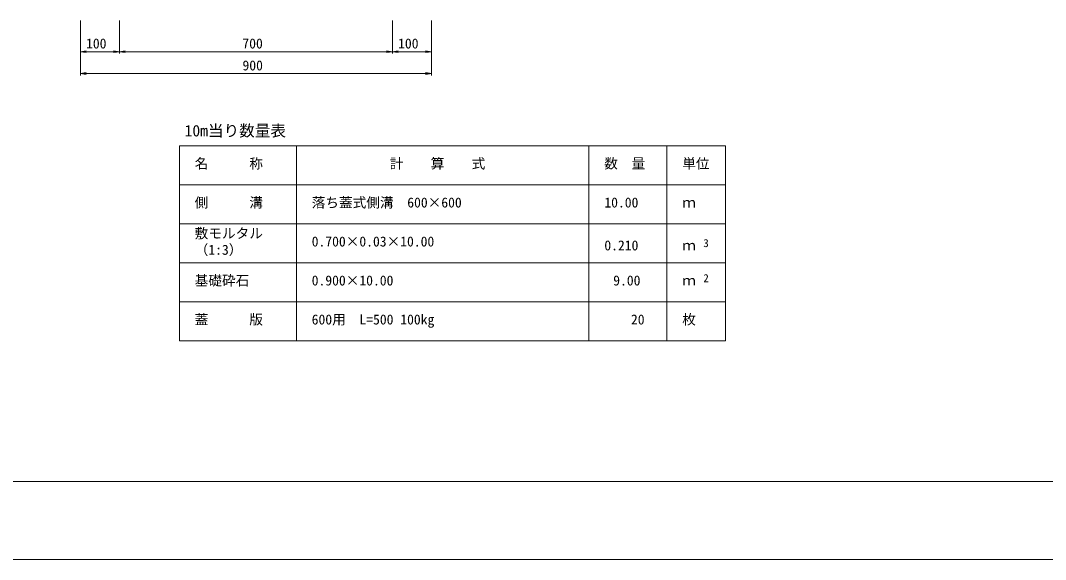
# Model space of a CAD drawing. Units: millimetres on the paper, with parts at other scales. Extents: x 0 to 841, y 0 to 594.
# Drawn here: x 315.4 to 578.2, y 0 to 138.2 of the extents above; entities that cross this region are included whole.
import ezdxf
from ezdxf.enums import TextEntityAlignment as Align

# ---------------------------------------------------------------- set-up
doc = ezdxf.new("R2010")
doc.units = ezdxf.units.MM
for name, color, linetype, lineweight in [('D-MTR-FRAM（材料表図枠）', 2, 'Continuous', 18), ('D-STR-DIM（寸法）', 7, 'Continuous', 18), ('D-TTL(外枠）', 2, 'Continuous', 18), ('DEFPOINTS_2', 8, 'Continuous', 18)]:
    doc.layers.add(name, color=color, linetype=linetype, lineweight=lineweight)
doc.layers.add('D-MTR-TXT(文字列）', color=7, linetype='Continuous')
doc.layers.add('D-MTR（材料表タイトル）', color=7, linetype='Continuous')
doc.styles.add('ＭＳ ゴシック', font='')
doc.styles.get('ＭＳ ゴシック').set_extended_font_data('MS Gothic')

msp = doc.modelspace()

# ---------------------------------------------------------------- linework, layer by layer
at = {"layer": 'D-MTR-FRAM（材料表図枠）'}
for p, q in [((356.172, 106.1), (496.172, 106.1)), ((356.172, 56.1), (356.172, 106.1)), ((386.172, 56.1), (386.172, 106.1)), ((461.172, 56.1), (461.172, 106.1)), ((481.172, 74.1), (481.172, 106.1)), ((481.172, 56.1), (481.172, 106.1)), ((496.172, 56.1), (496.172, 106.1)), ((356.172, 96.1), (496.172, 96.1)), ((356.172, 86.1), (496.172, 86.1)), ((356.172, 76.1), (496.172, 76.1)), ((356.172, 66.1), (496.172, 66.1)), ((356.172, 56.1), (496.172, 56.1))]:
    msp.add_line(p, q, dxfattribs=at)
at = {"layer": 'D-STR-DIM（寸法）'}
for p, q in [((330.789, 138.233), (330.789, 124.11)), ((330.789, 138.233), (330.789, 129.733)), ((340.789, 138.233), (340.789, 129.733)), ((340.789, 138.233), (340.789, 129.733)), ((410.789, 138.233), (410.789, 129.733)), ((410.789, 138.232), (410.789, 129.733)), ((420.789, 138.233), (420.789, 129.733)), ((420.789, 138.232), (420.789, 124.11)), ((330.789, 130.233), (332.289, 130.483)), ((330.789, 130.233), (330.989, 130.233)), ((332.289, 129.983), (330.789, 130.233)), ((330.989, 130.233), (340.589, 130.233)), ((339.289, 130.483), (340.789, 130.233)), ((340.789, 130.233), (339.289, 129.983)), ((340.789, 130.233), (340.589, 130.233)), ((340.789, 130.233), (342.289, 130.483)), ((340.789, 130.233), (340.989, 130.233)), ((342.289, 129.983), (340.789, 130.233)), ((340.989, 130.233), (410.589, 130.233)), ((409.289, 130.483), (410.789, 130.233)), ((410.789, 130.233), (409.289, 129.983)), ((410.789, 130.233), (410.589, 130.233)), ((410.789, 130.233), (412.289, 130.483)), ((410.789, 130.233), (410.989, 130.233)), ((412.289, 129.983), (410.789, 130.233)), ((420.589, 130.233), (410.989, 130.233)), ((419.289, 130.483), (420.789, 130.233)), ((420.789, 130.233), (419.289, 129.983)), ((420.789, 130.233), (420.589, 130.233)), ((330.789, 124.61), (332.289, 124.86)), ((330.789, 124.61), (330.989, 124.61)), ((332.289, 124.36), (330.789, 124.61)), ((330.989, 124.61), (420.589, 124.61)), ((419.289, 124.86), (420.789, 124.61)), ((420.789, 124.61), (419.289, 124.36)), ((420.789, 124.61), (420.589, 124.61))]:
    msp.add_line(p, q, dxfattribs=at)
at = {"layer": 'D-TTL(外枠）'}
msp.add_line((820, 20), (25, 20), dxfattribs=at)
at = {"layer": 'DEFPOINTS_2'}
msp.add_line((0, 0), (840, 0), dxfattribs=at)

# ---------------------------------------------------------------- texts
at = {"layer": 'D-MTR-TXT(文字列）', "style": 'ＭＳ ゴシック'}
for s, height, p in [('名\u3000\u3000\u3000称', 2.566, (360.094, 99.503)), ('計\u3000\u3000算\u3000\u3000式', 2.566, (410.102, 99.503)), ('数\u3000量', 2.566, (465.094, 99.503)), ('単位', 2.566, (485.094, 99.503)), ('側\u3000\u3000\u3000溝', 2.566, (360.094, 89.503)), ('落ち蓋式側溝\u3000600×600', 2.566, (390.094, 89.503)), ('10.00', 2.566, (465.121, 89.503)), ('ｍ', 2.566, (485.094, 89.503)), ('敷モルタル', 2.566, (360.094, 81.603)), ('0.700×0.03×10.00', 2.566, (390.094, 79.503)), ('0.210', 2.566, (465.121, 78.503)), ('3', 2.053, (490.497, 79.507)), ('（1:3）', 2.566, (360.094, 77.381)), ('ｍ', 2.566, (485.094, 78.503)), ('基礎砕石', 2.566, (360.094, 69.503)), ('0.900×10.00', 2.566, (390.094, 69.503)), ('9.00', 2.566, (467.396, 69.503)), ('ｍ', 2.566, (485.094, 69.503)), ('2', 2.053, (490.497, 70.507)), ('蓋\u3000\u3000\u3000版', 2.566, (360.094, 59.503)), ('枚', 2.566, (485.094, 59.503)), ('600用\u3000L=500 100kg', 2.566, (390.094, 59.503)), ('20', 2.566, (471.944, 59.503))]:
    msp.add_text(s, height=height, dxfattribs=at).set_placement(p, align=Align.BOTTOM_LEFT)
at = {"layer": 'D-MTR（材料表タイトル）', "style": 'ＭＳ ゴシック'}
msp.add_text('10m当り数量表', height=2.933, dxfattribs=at).set_placement((357.514, 107.625), align=Align.BOTTOM_LEFT)
at = {"layer": 'D-STR-DIM（寸法）', "style": 'ＭＳ ゴシック'}
for s, p in [('100', (332.244, 130.283)), ('700', (372.324, 130.283)), ('100', (412.244, 130.283)), ('900', (372.351, 124.66))]:
    msp.add_text(s, height=2.566, dxfattribs=at).set_placement(p, align=Align.BOTTOM_LEFT)

doc.saveas('drawing.dxf')
